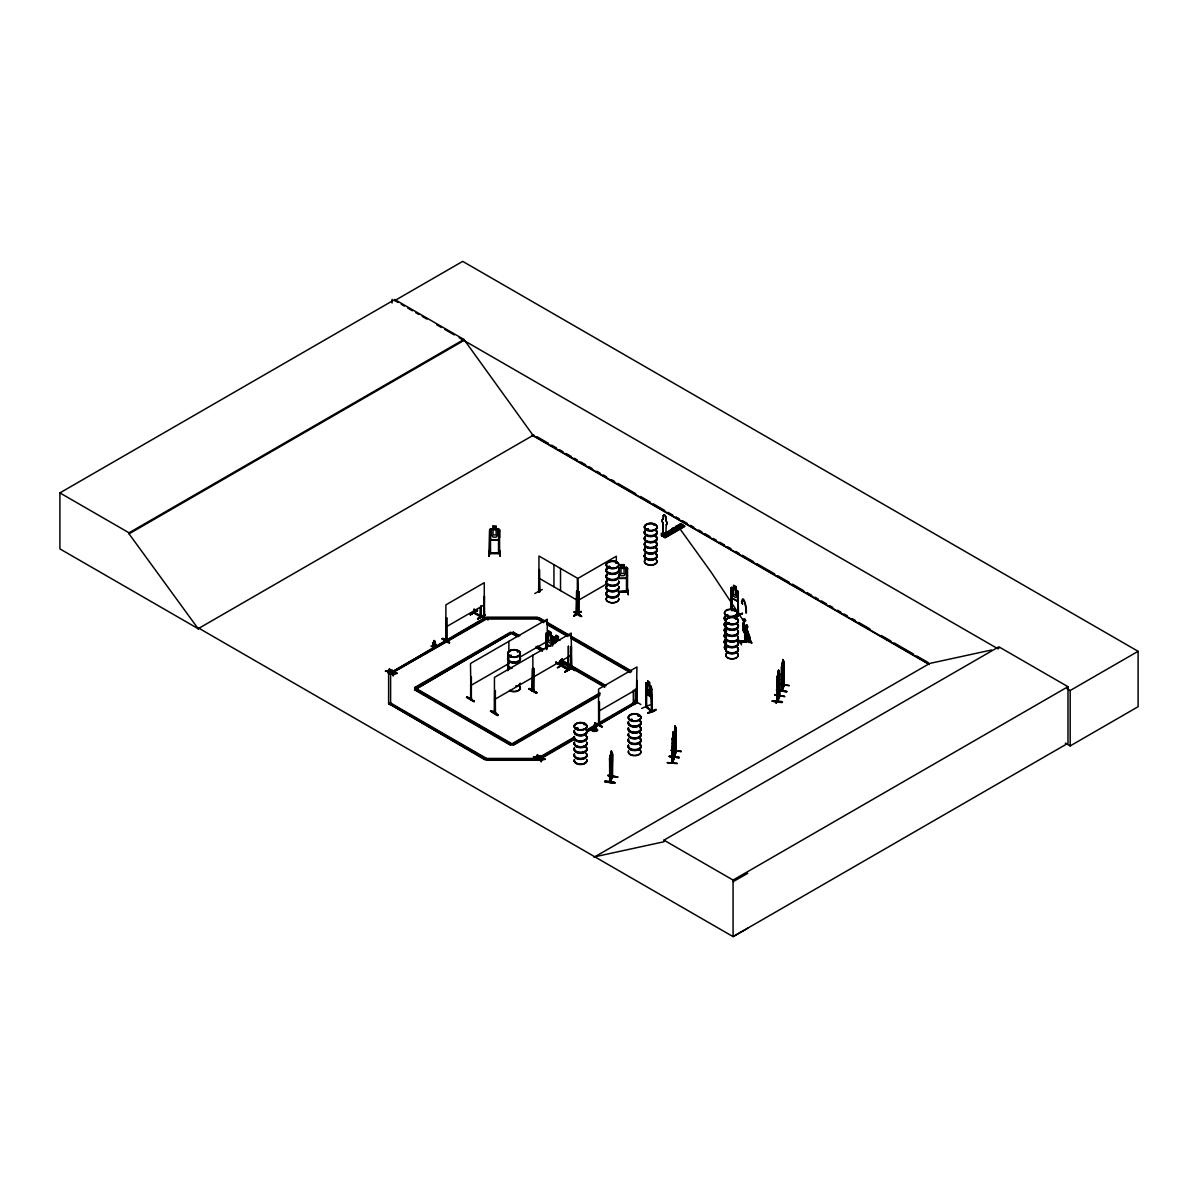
<?xml version="1.0" encoding="UTF-8"?>
<svg xmlns="http://www.w3.org/2000/svg" width="1198" height="1198" viewBox="0 0 1198 1198"><rect width="100%" height="100%" fill="white"/><g stroke="black" fill="none" stroke-linecap="round" stroke-linejoin="round"><path stroke-width="1.5" d="M434.005 643.461C433.152 634.566 439.007 650.439 432.643 646.546L434.095 640.541M594.612 729.043C592.845 716.718 600.512 734.569 593.28 730.69L594.747 724.67M672.976 734.898L673.021 733.61M665.669 535.281L666.313 524.799A3.399 1.962 60 0 0 665.818 520.157L665.818 517.162A1.692 0.973 60 0 0 664.62 515.08A1.692 0.973 60 0 0 663.422 515.784L663.273 518.854A3.399 1.962 60 0 0 662.779 522.927L663.273 533.904L665.818 535.192M745.53 627.168L744.437 627.288L744.886 626.599M745.426 627.183L745.081 626.644M747.387 626.225C748.106 629.04 746.054 622.271 747.402 627.662M779.688 695.604C772.006 711.852 778.88 698.254 779.194 695.544M777.727 701.1L779.584 695.948M779.868 695.978L777.457 701.609L777.427 676.75L778.58 670.281L778.67 673.171C780.168 668.529 775.256 682.68 777.802 674.878M782.309 670.191L783.043 663.363L781.95 690.902L781.92 666.043L783.073 659.574L781.5 667.001L781.605 690.842L784.346 684.462M781.605 690.767L783.941 685.151M782.219 690.392L784.076 685.241M783.672 685.72L784.316 663.078M672.093 746.489L672.407 748.555L673.905 740.798M674.234 742.386C678.382 722.095 674.309 747.717 674.13 740.394L674.219 742.52M674.908 727.725L675.088 726.587M667.271 762.797C678.937 762.767 682.516 764.668 667.346 762.512M669.263 756.447L679.311 757.421L669.203 756.252M779.479 679.431L777.277 687.113L779.344 679.461M783.612 672.003C786.547 657.927 778.52 689.105 783.717 672.018M672.407 761.554L672.602 763.021L674.384 757.256M674.399 757.346L674.13 733.131L675.732 727.111L675.298 728.549M612.163 763.366L609.917 767.708L612.448 760.086M772.216 701.189C781.545 699.752 789.692 704.424 772.216 701.189L782.114 702.537M772.321 700.86L782.219 702.193M776.693 690.482C807.332 694.166 755.848 686.679 786.592 691.83M776.813 690.153L786.697 691.59M433.362 646.905L433.886 640.795L432.643 646.546M593.998 731.035L594.478 724.85L592.965 730.181M604.825 781.665C614.08 780.437 622.136 785.319 604.825 781.665L614.619 783.252M604.96 781.351L614.754 782.908M604.96 780.991L614.754 782.564M662.719 533.784L663.482 534.143M663.003 533.904L664.186 532.975L664.171 533.769M664.321 533.694L663.572 534.083M610.321 759.472L610.037 782.204L610.082 757.361L611.429 750.906L609.602 758.304L609.707 782.159C616.581 769.595 608.404 781.695 610.321 781.635M609.707 781.261L612.882 775.78L612.208 776.259M612.133 777.083L612.807 754.455M612.837 776.633L610.156 782.099M674.189 757.331L672.138 762.961L672.108 739.136L674.115 733.161M743.419 620.804L744.287 621.942L745.83 620.684L744.916 619.83L743.419 620.804L711.163 572.21L677.574 525.548C670.401 527.21 686.229 531.478 675.597 526.686M743.629 630.942L743.554 623.23M743.673 623.364L743.524 623.349M672.407 743.284L672.722 744.512L673.291 731.679L672.138 762.961M433.376 643.581L433.961 640.571L432.328 646.036M594.597 724.7L593.13 729.642M593.28 730.69L594.537 724.94M744.542 627.288L744.886 641.679L744.677 627.632L745.77 627.452L745.665 641.529L745.71 627.632L744.377 627.003M509.779 655.486L511.306 655.995L509.869 655.875M511.351 656.115L511.097 655.68M518.045 651.892L517.836 651.472M610.022 567.343L609.168 566.399L608.314 567.343M608.584 566.699L608.464 567.463M609.468 567.373L609.512 566.444M616.745 563.12L615.712 562.97L616.656 563.195M583.74 724.431L584.804 724.341L583.905 724.206M584.774 724.595L584.16 724.565M647.354 528.962L648.268 529.216L646.71 528.842M654.378 525.293L654.452 524.829M673.516 529.306L675.627 528.977M632.125 719.444L631.106 719.788M630.672 719.429L631.93 719.549M631.855 719.369L631.96 720.133M638.863 715.461L637.83 715.715L638.848 715.79M638.878 715.535L638.294 715.715M727.096 614.574L726.482 615.068L727.575 614.679M727.83 615.413L726.737 614.978M727.665 622.96L728.489 623.02M729.312 622.78L727.95 622.556L729.103 623.319M728.803 623.02L729.492 623.245M734.509 610.561L734.584 610.92M734.209 610.785L734.988 611.22L734.314 610.86M735.901 618.393L735.347 619.081L736.276 618.947M743.284 630.912L743.284 622.675L743.524 631.436M743.239 630.253L748.091 640.136L743.659 630.118M664.036 533.08C662.988 540.253 665.549 529.95 661.401 533.724L661.895 535.82M441.912 638.759C457.247 649.451 445.356 636.393 441.912 638.789M442.242 638.519L449.55 642.682M466.501 697.431C467.235 694.825 483.483 708.692 466.846 696.817M466.531 697.371L473.749 701.549L474.123 700.89M490.491 711.298C493.786 708.722 505.885 722.184 490.536 711.223M490.836 711.028L498.083 715.101M536.674 692.474L529.246 688.476L536.734 692.833M573.992 612.268C587.14 617.869 580.326 618.408 574.381 611.594M574.366 611.609L581.629 616.191L574.291 612.058M594.942 722.753L602.205 726.497M601.845 727.141L594.612 722.978L602.175 726.886M596.409 730.525L595.062 724.82L596.574 730.001M650.903 697.116L651.562 694.99L650.948 697.236L646.321 693.582L645.797 683.04L646.396 707.374L646.62 692.429M674.744 730.316L675.208 725.659L675.492 728.504M672.812 733.745L673.171 732.607M674.923 728.698L675.088 727.5M673.815 733.131L673.381 734.569L673.276 731.828M674.324 731.529L675.193 729.447L674.624 736.306M675.747 751.85L675.942 729.103L676.196 751.76M676.151 751.865L676.286 729.133M672.722 742.326L673.276 735.467L672.198 739.181M669.308 756.357L679.221 757.765L669.218 756.552M671.209 750.337L681.153 751.61M672.318 748.406L673.83 744.108M674.714 730.301L673.83 757.87L674.025 756.477M676.346 751.266L672.692 762.123M675.747 751.266L674.519 757.001L674.624 731.214M674.279 756.971L676.091 751.296M737.354 601.096L738.148 591.647L731.918 587.14M731.948 597.982L731.214 594.837L731.873 598.027L737.414 601.216L738.223 598.865M662.883 533.919L663.662 533.38M641.709 708.392L649.96 704.903M388.511 673.066L387.942 672.273L388.511 673.066L389.245 670.805L392.315 670.401L389.245 670.805M393.184 675.762L393.917 673.501L396.987 673.096L393.917 673.965L393.184 675.762L393.199 673.546L392.615 675.417M536.524 758.499L537.258 756.687L540.313 756.297L537.258 757.151L536.524 758.948L535.94 758.154L536.524 758.948M541.197 761.658L541.93 759.382L544.985 758.993L541.93 759.846L541.197 761.658L541.211 759.442L540.612 761.314M388.631 670.476L385.516 671.329L388.526 671.314L389.934 669.023M387.942 672.722L389.365 668.694M393.303 673.635L394.022 671.389L394.606 672.183L394.022 671.389M536.629 756.357L533.529 757.226L536.539 757.211L537.932 754.92M537.363 754.59L536.629 756.822L533.529 757.226M541.301 759.517L538.202 759.921L541.301 759.517L542.035 757.286L542.02 759.472L542.604 757.615M618.542 578.439L626.389 578.32L627.527 575.579M777.951 672.318L778.685 670.296M777.951 673.231L778.43 672.108M782.444 662.524L782.908 661.401M783.178 659.589L783.148 662.464L783.717 661.026L781.89 665.399M779.838 673.785L779.688 696.412M777.816 680.898L778.55 674.07L777.532 701.534M774.866 694.825L784.63 696.562L774.732 694.72M779.344 684.118L789.153 685.705M789.242 685.496L779.224 684.013M394.606 671.734L394.022 673.576L396.987 673.096M499.506 537.048L498.383 539.744L490.701 539.684L489.593 529.741L490.656 528.767L498.428 528.842L499.611 529.801L499.611 537.123L498.473 539.834L490.626 539.774L489.593 537.048M535.94 758.619L536.539 756.747M663.677 533.934L662.719 533.529M470.32 614.799L477.493 610.666M557.31 667.615L564.947 663.303M734.763 609.018L731.948 610.8M738.268 639.328L741.457 644.824M542.26 589.476L534.772 593.534M610.695 753.856L611.25 751.835M609.932 756.762L612.163 752.389L612.627 777.083M612.148 752.509L611.504 753.812L611.429 750.906M538.621 591.782L538.95 569.484L539.684 592.052L539.609 569.844M539.684 591.243L538.636 590.943L539.429 591.393M576.687 591.273L576.343 613.571L576.687 591.273L577.166 613.99L576.612 612.582M489.353 550.406L489.353 556.291M473.824 612.163C476.774 613.106 472.042 612.897 474.633 612.582M480.353 615.922C486.253 617.973 464.24 607.671 480.488 615.907M474.168 609.138L474.094 612.792L481.296 616.91L481.207 605.814M560.949 659.888L560.784 665.609L560.23 664.426M561.023 664.665L556.037 662M561.278 665.908L568.406 670.011M562.326 665.414L561.278 665.1L562.072 665.549M561.607 660.263L561.533 665.759L568.646 669.877C567.912 665.549 552.982 662.195 568.661 669.038M738.208 614.634L737.504 614.17L738.297 615.443L738.223 591.602M737.609 615.083L738.567 615.263L737.818 592.711L738.223 615.398M743.239 630.103L747.747 640.196L748.091 639.388M446.12 639.882L446.599 639.268M446.854 640.226L445.791 640.481L446.854 640.226L446.779 618.108L445.881 618.333L446.779 618.108M484.591 618.512L484.262 596.17L483.797 618.902L484.531 618.512M470.724 677.14L470.649 699.347L471.428 698.958L471.443 698.075L470.649 698.539M533.17 691.036L533.499 668.304L532.212 669.068L532.137 691.276L532.855 668.679M532.436 690.617L533.829 689.988M533.844 689.793L533.754 690.707L533.754 668.454M571.551 668.065L570.772 668.439M571.491 668.858L570.518 669.113L571.236 646.516L571.581 668.813L571.236 633.053L494.46 677.379L494.385 713.05L495.448 712.765L494.639 713.199L494.714 690.991M599.434 723.772L598.97 724.071M599.285 723.517L598.745 724.925L599.554 724.49M637.216 702.747L636.243 703.001L636.962 680.419L637.306 702.717M675.807 751.311L675.927 727.471M784.226 685.72L783.956 661.416M664.171 533.095L663.707 533.964M517.611 651.922L517.281 651.442M608.374 566.714L609.003 566.744M608.314 566.774L608.988 566.414L608.584 567.163M609.692 567.253L609.827 566.894M654.018 525.263L654.273 525.009M576.253 728.384L578.155 728.384M637.83 715.55L637.89 715.61M726.602 614.799L728.055 615.443M729.537 623.005L728.114 623.14M782.054 690.782L784.346 685.181M646.71 706.416L646.021 705.922L652.026 711.447L651.398 688.835L651.652 711.552L645.812 706.955M528.917 689.06L536.135 693.268L537.078 692.714L529.276 688.895M529.187 688.895L536.674 692.938M489.428 553.356L499.611 553.356M489.593 529.816L490.656 528.842M446.734 639.522L446.12 640.69L446.135 618.482M445.911 640.436L445.881 604.87L484.262 582.707L484.336 618.288L483.543 618.752L484.022 618.048M470.514 699.093L471.443 698.883M471.338 698.988L471.368 676.765M577.87 613.196L577.99 613.945M578.364 614.155L578.859 591.617L577.96 591.842L578.859 591.617M495.328 712.031L494.639 712.391M533.754 690.617L532.466 691.366L533.11 690.273M532.241 691.156L533.499 690.467L533.499 668.304M532.855 690.767L532.855 655.216M533.709 689.868L532.571 690.542M598.611 724.67L598.566 689.105L636.962 666.942L636.243 703.001M599.464 724.535L599.464 702.342L598.566 702.582L599.464 702.342M636.348 702.088L637.291 701.863L636.482 702.327M743.254 622.795L748.091 632.754L743.659 623.439M744.602 620.429C747.133 617.839 740.873 618.557 743.389 620.624M578.859 613.87L577.96 578.379L616.341 556.216L616.341 561.757M645.782 683.174L647.684 683.669M626.479 591.842L626.479 569.679L627.423 569.859L626.479 569.679M627.527 591.213L618.467 591.468M608.734 566.549L609.348 567.178M576.403 728.713L577.99 728.713M546.887 632.888L546.108 633.442L546.857 632.784L552.323 636.033M559.915 640.421L554.375 637.216L553.701 643.281M554.449 637.171L553.776 643.236M731.169 609.483L731.139 587.574L733.655 588.053L733.58 585.193L735.946 586.556L735.857 589.326L738.297 591.602M490.551 553.566L490.446 531.193L489.533 531.193L488.859 556.396L489.428 550.526M499.476 552.772L489.638 552.787M434.29 646.995L434.41 640.69L435.773 646.396M746.758 637.441L749.184 642.502L748.226 636.842C746.953 637.351 746.698 634.581 748.046 635.853L747.193 631.69L749.214 636.108L748.421 636.722L749.064 641.05L746.758 634.715L747.462 632.304C748.705 633.353 752.059 645.467 749.364 640.301L750.248 642.323M749.184 642.502L749.364 635.943L746.863 629.324M661.401 535.177L665.279 537.737L684.777 526.476L680.883 523.93L661.416 535.371M678.907 524.784C689.254 530.534 673.905 523.99 680.913 524.11M661.581 535.641L681.572 524.335L665.354 534.353M680.883 523.646L684.477 526.012L664.021 537.018L665.04 537.438M664.261 536.989L682.321 526.641M684.492 525.997L683.504 525.757L684.298 526.236M664.71 537.423L664.995 535.806L666.972 534.667L666.972 536.105M483.872 618.857L484.516 596.319M488.14 619.98L480.847 615.832M576.358 612.957L576.942 613.136M573.722 615.547C596.619 603.148 558.612 624.622 580.925 611.429M574.127 616.221L580.97 611.834M508.222 669.442L508.865 654.827M546.602 649.061L547.246 632.664L546.857 649.211M470.47 698.269L471.443 698.075M471.054 698.748L470.47 663.527L547.246 619.201L547.276 639.208L548.459 642.068L550.661 643.341L551.844 641.843L550.661 632.439M570.772 669.248L571.491 646.665M528.887 689.135L529.83 688.58M575.07 670.311L567.822 666.193M636.962 701.773L636.482 703.136L637.216 680.554M633.937 700.306L640.825 704.529M199.048 628.306L198.269 628.77L59.9 548.879L59.9 492.902L394.801 299.545L463.94 339.453L533.08 435.353L928.929 663.902M394.801 299.545L394.801 300.578L462.713 261.374L1138.1 651.308L1138.1 706.715L1070.188 745.92L1065.336 743.104M59.9 492.902L129.04 532.811L463.94 339.453M747.732 928.27L733.071 936.626L198.958 628.261L198.164 628.71L129.04 533.844L463.94 340.487M198.164 628.71L533.859 434.904M445.881 627.033L484.262 604.87M470.365 614.933L477.568 610.321L470.365 614.484M477.568 618.632L484.801 614.514L477.613 618.707M477.658 619.096L485.16 615.158L477.568 619.096M389.2 673.59L485.175 617.494L486.568 618.303L537.363 618.303L543.757 622.002M390.803 672.677L435.593 646.815M438.782 644.958L449.984 638.504M453.188 636.647L485.175 618.183L486.568 618.992L537.363 618.992L543.757 622.69M432.193 727.725L390.608 703.72L388.616 703.72L388.616 673.71L390.608 673.71L486.568 618.303M393.303 673.171L390.189 674.025L486.568 618.992L486.568 617.165L537.363 617.165L537.363 618.992L538.756 618.183L543.563 620.953M666.313 524.799L666.163 524.889A3.399 1.962 60 0 0 665.669 520.246L665.818 517.162M663.273 518.854L663.422 515.784M662.779 522.927L662.928 522.837A3.399 1.962 60 0 1 663.422 518.764M661.401 533.724L663.662 532.751M662.943 534.113L662.928 522.837M671.868 528.842C682.486 533.634 666.657 529.366 673.845 527.704L677.439 530.07L673.845 527.704M661.805 535.761L681.842 524.829M662.359 536.09L681.782 524.784M661.685 533.889L661.685 535.042L664.725 536.794L664.725 535.641L666.972 534.667M664.021 537.018L683.788 525.593M664.501 537.303L684.477 525.712M664.8 537.483L684.492 526.147M415.991 688.371L414.598 687.562L510.573 632.155L518.36 636.647M414.598 688.251L510.573 632.844L516.757 636.423M449.789 737.893L486.568 759.128L485.175 759.936L389.2 703.84L390.608 703.031L486.568 758.439L537.363 758.439L574.141 737.204M571.146 710.294L510.573 745.276L414.598 689.868L513.358 632.155L519.767 635.853M537.363 618.303L538.756 617.494L631.526 671.06M389.2 704.529L390.608 703.72L390.608 673.71M414.598 689.868L513.358 632.155M577.96 600.542L606.742 583.92M547.276 634.116L548.459 633.892L548.459 630.987L550.825 632.349L550.825 635.075M546.018 633.368L546.063 647.878M546.303 634.805L546.303 649.586M548.459 633.712L548.534 631.121M550.825 632.349L548.385 631.032M553.027 637.441L552.353 635.958M556.067 635.374L558.418 636.737L556.067 635.374L554.884 643.596M470.47 685.69L508.865 663.527M520.052 657.058L547.246 641.364M552.458 646.036L552.712 638.504M553.356 638.878L552.458 638.639M553.91 639.193L554.554 639.567M546.827 643.76C545 635.839 546.528 647.848 550.99 646.171M568.406 646.276L568.481 670.056L568.406 646.216M494.46 699.542L571.236 655.216M560.305 661.356L560.05 665.279L560.05 661.506M557.699 667.825L564.887 663.647M561.997 658.93L562.072 666.358L562.251 658.795M565.007 671.599L572.599 668.125L565.052 671.674M565.097 672.063L572.195 667.451M565.007 672.063L572.3 667.915M731.139 587.574L731.424 609.333M731.424 589.012L732.068 589.386M735.946 586.556L736.965 596.05L735.782 597.547L733.58 596.275L732.397 593.414L732.397 588.323L733.58 588.098M738.477 593.085L737.579 592.86M737.414 601.216L731.918 597.967M731.888 610.336L734.419 608.898M389.2 703.84L485.175 759.247L486.568 758.439L486.568 760.266L537.363 760.266L537.363 758.439L538.756 759.247L573.947 738.926M414.598 689.179L510.573 744.587L599.943 692.983M574.351 708.452L599.943 693.672M737.504 614.394L738.567 614.454L737.564 614.245M414.598 687.562L513.358 744.587L599.734 694.72M736.261 616.146L742.416 613.511M473.584 722.304L513.358 745.276L599.734 695.409M736.261 616.611L742.086 613.256M598.566 711.268L636.962 689.105M586.945 729.807L633.323 703.031L635.314 703.031M546.962 753.587L537.363 759.128L538.756 759.936L573.947 739.615M550.152 751.745L574.141 737.893M586.945 730.495L594.942 725.883M598.146 724.041L609.333 717.572M612.537 715.73L633.323 703.72L635.314 703.72L635.314 689.06M586.735 731.544L634.73 703.84L586.735 732.233M594.642 728.249C584.909 733.056 605.08 731.768 594.642 728.309M594.028 857.259L929.723 663.437L991.57 649.99M594.807 856.795L663.947 841.76L663.947 840.157L998.847 646.8L1067.987 686.709L1067.987 743.269L733.071 936.626L733.071 880.066L1067.987 686.709M998.847 648.403L998.069 648.867L459.119 337.701M1066.984 688.655L1070.188 690.512L1138.1 651.308M733.071 881.683L747.732 873.327M578.454 613.631L578.604 591.468M470.784 699.347L471.114 676.615M647.01 528.692L647.055 529.007M646.471 529.351L647.848 529.801L648.013 528.842M609.812 567.343L608.524 567.343M510.228 655.471L511.157 655.216M631.765 719.728L630.627 720.013M631.915 720.013L630.388 719.773M647.848 683.773L647.684 680.928L649.75 682.456L649.586 696.158M646.426 682.561L651.562 687.727L651.712 711.597L650.933 686.229M649.66 685.211L651.023 686.184M646.321 693.582L645.797 690.347M646.336 685.151L646.396 707.374L645.797 684.732L646.62 685.031M651.937 689.269L651.113 688.955M646.396 706.79L651.712 710.788M651.547 711.013L651.053 710.264M647.729 712.81C662.868 705.203 654.258 712.915 647.774 712.87M647.729 713.259L656.025 709.785M533.499 689.659L532.137 690.467M495.103 711.822L494.46 713.02M672.572 762.976L672.722 737.234M779.613 696.472L779.119 671.734M577.661 728.908L576.552 728.818M446.599 640.076L446.525 617.958M480.488 615.682L481.042 617.09L480.967 605.963M737.743 614.829L737.818 592.711M561.533 664.95L561.847 666.328M746.728 626.255L747.672 627.617M747.672 626.344L746.728 624.982M748.091 632.754L748.091 631.99L747.747 632.799M739.87 641.469L748.196 640.002M739.975 641.649L748.166 640.316M749.828 640.211L740.005 641.319M750.143 640.451L740.319 642.413L750.158 640.81M740.469 642.667L750.277 641.095L740.469 642.727M749.304 639.103L751.88 643.266L749.124 637.561M749.079 634.341L750.352 639.582M746.758 637.531L746.01 628.411L746.878 629.429M389.35 670.416L392.315 670.401M385.516 670.865L392.315 670.865M396.987 673.561L390.743 673.89L389.2 672.902M390.743 674.339L393.199 674.01M537.348 756.312L540.313 756.297M533.529 756.762L540.313 756.762M542.02 759.008L544.985 758.993M538.741 759.772L544.985 759.457M538.202 759.921L541.211 759.906M647.759 683.803L646.77 683.938L646.77 689.03L647.759 691.98L649.586 693.432L650.574 692.04L649.586 685.256M385.516 671.329L388.631 670.925M567.882 666.537L575.13 670.67M577.017 727.875L577.9 728.129L577.047 728.204M568.002 656.564L567.747 669.727L567.747 656.714M611.399 753.797L611.849 758.858L610.546 763.695L610.082 762.452M620.864 567.448L620.849 564.662L624.203 564.647L624.203 567.373M618.587 567.448L626.359 567.313L627.527 568.256L626.359 567.313M618.632 578.349L626.389 578.32M618.482 591.662L627.288 590.943L627.527 592.022L627.527 568.181M618.467 592.037L627.482 591.782L618.482 592.246M627.303 588.518L628.306 594.837L627.363 588.547M492.932 526.102L496.272 526.042L496.167 528.932L497.829 529.83L497.829 534.922L496.167 537.108L493.037 537.108L491.375 534.922L491.375 529.83L493.037 528.932L492.932 526.042M499.506 531.193L498.578 531.193L498.503 553.596L498.503 552.518L499.611 552.548M489.533 531.403L490.446 531.403M498.578 531.403L499.506 531.403M499.611 550.526L500.165 556.396L499.671 550.107M490.551 552.982L498.473 552.982M490.551 552.548L489.428 553.566L499.611 553.566L499.506 529.771M434.245 647.863L430.936 646.021M388.616 703.031L390.608 703.031M486.568 759.577L537.363 759.577M578.215 614.155L578.215 591.992M571.311 667.84L570.592 669.068M598.82 724.071L599.539 723.652M598.82 724.88L598.82 702.717M433.976 644.913L434.889 645.003L434.245 640.556L435.922 645.857M672.692 733.58L672.812 736.321M777.802 672.153L777.936 674.923M781.53 666.986L781.605 674.339M777.113 685.061L777.038 677.694M774.762 695.02L784.66 696.427M612.448 752.778L612.178 777.128M609.602 758.304L610.022 767.723L609.707 765.657M607.79 775.57L617.599 777.202M743.629 622.631L748.091 631.99M568.151 669.502L567.747 668.918M675.447 528.842C671.958 527.884 675.283 531.328 675.627 528.752M538.711 591.782L539.355 592.156L539.1 590.839M508.222 655.216L508.461 669.592M466.801 697.206L474.138 701.339M394.801 300.578L398.021 302.435M401.24 304.292L404.46 306.149M407.664 308.006L412.486 310.791M415.706 312.648L418.926 314.505M422.145 316.362L426.967 319.147M436.611 324.718L441.433 327.503M444.653 329.36L454.297 334.916M537.093 436.761L548.399 443.29M551.634 445.162L556.486 447.962M559.706 449.819L562.94 451.691M566.175 453.548L571.027 456.348M574.261 458.22L577.481 460.092M580.716 461.949L585.567 464.749M588.802 466.621L592.022 468.478M596.874 471.278L600.108 473.15M603.343 475.007L606.562 476.879M611.414 479.679L614.649 481.536M617.883 483.408L635.659 493.666M640.496 496.466L650.2 502.067M653.419 503.924L664.74 510.453M667.96 512.325L672.812 515.125M676.046 516.982L679.281 518.854M682.516 520.726L687.353 523.511M690.587 525.383L693.822 527.255M698.659 530.04L701.893 531.912M705.128 533.784L709.98 536.584M713.214 538.441L716.434 540.313M719.669 542.17L724.52 544.97M727.755 546.842L730.975 548.699M735.827 551.499L739.061 553.371M742.296 555.228L753.602 561.757M756.837 563.629L774.612 573.887M777.831 575.759L789.153 582.288M792.372 584.145L803.693 590.689M806.913 592.546L811.765 595.346M814.999 597.218L818.234 599.075M821.469 600.947L826.306 603.747M829.54 605.604L832.775 607.476M837.612 610.276L840.846 612.133M844.081 614.005L847.315 615.862M852.167 618.662L855.387 620.534M858.622 622.391L869.928 628.935M881.249 635.464L890.938 641.05M894.172 642.922L913.565 654.108M916.784 655.98L928.106 662.509M532.017 435.203L929.169 664.501M663.273 534.053L665.774 535.416M663.917 536.135L662.823 535.506L662.823 533.08M538.95 578.17L577.346 600.333M546.752 622.795L569.155 635.734M572.345 637.576L591.542 648.657M594.747 650.514L605.933 656.968M609.138 658.825L631.526 671.749M546.962 623.844L567.747 635.853M570.952 637.695L630.133 671.868M546.962 624.532L567.747 636.542M570.952 638.384L630.133 672.557M558.268 640.466L556.067 639.193L556.067 642.577M537.363 646.007L543.757 649.705M561.353 659.858L606.143 685.72M514.96 633.772L518.165 635.614M538.95 647.624L542.155 649.466M564.543 662.389L604.541 685.481M535.955 646.815L542.35 650.514M559.945 660.667L604.735 686.529M633.323 703.031L634.73 703.84M535.955 647.504L542.35 651.203M559.945 661.356L604.735 687.218M634.73 704.529L633.323 703.72L633.323 690.198M480.967 617.045L473.914 612.972L473.914 609.288M555.782 662.15L560.05 664.411M557.429 663.393L560.949 665.339M555.782 662.734L560.709 665.564L560.709 660.023M434.245 644.105L437.315 645.962M542.604 758.079L542.035 757.286M417.593 689.988L470.38 720.462M663.947 840.157L733.071 880.066M435.383 729.582L446.584 736.036M577.346 613.78L577.346 578.17L538.95 556.007L538.95 591.647M647.759 684.717L649.586 686.169M647.759 689.808L649.586 691.261M498.383 528.932L499.506 529.83M561.353 665.968L561.353 660.398M480.308 616.7L480.308 607.431M745.935 628.561L746.758 629.444M783.597 661.131L783.732 685.765M552.278 636.003L553.191 637.396L553.102 644.764M749.304 638.639L751.341 643.356M745.71 641.424L745.261 628.815M781.92 671.135L782.309 672.378L783.432 667.511L783.073 659.574M777.427 681.842L777.816 683.085L778.955 678.218L778.58 670.281M663.857 533.335L662.644 533.185L662.644 535.611M674.324 737.264L674.624 738.492L675.328 725.674M675.777 529.306L674.354 529.935L673.516 529.082M595.81 730.945L594.927 724.97L594.927 731.124M434.29 640.84L435.159 646.8M594.897 724.685L595.526 729.133M781.635 674.264L781.89 676.271M781.53 674.249L781.875 676.406M777.038 684.957L777.382 687.128M672.108 746.414L672.303 748.555M620.849 564.662L620.968 567.538L619.306 568.496L619.306 573.587L620.968 575.729L624.083 575.639L625.76 573.423L625.76 568.331L624.083 567.463L624.083 564.677M1070.188 690.512L1070.188 745.92M779.344 672.198L779.254 696.487M777.143 677.709L777.113 701.564M750.083 641.409L749.783 639.148L749.783 640.78M746.998 624.952L746.998 626.21M745.081 627.557L745.051 625.97L744.782 626.928M732.068 594.927L732.068 609.707M731.828 589.536L731.828 609.857M674.025 733.116L673.83 757.87M666.702 534.503L666.702 535.656M663.378 532.586L663.378 534.038M647.774 680.898L647.759 694.705M599.21 702.193L599.21 724.371M560.529 568.466L560.529 590.629M558.418 636.737L558.268 639.552M554.3 639.717L554.3 643.401M553.94 564.662L553.94 586.825M547.501 643.491L547.501 647.055M547.246 643.341L547.246 646.905M538.756 759.247L538.741 760.236M508.865 641.364L508.865 652.446M495.358 690.617L495.358 712.87L495.103 690.467M480.563 607.296L480.563 616.521M474.812 609.512L474.633 613.391L474.558 609.662M392.09 299.335L392.09 303.004M129.04 532.811L129.04 533.844M618.752 575.549A6.439 3.714 0 0 1 611.699 580.206A6.439 3.714 0 0 1 606.952 574.651M618.662 575.924A6.349 3.669 0 0 1 611.699 580.506A6.349 3.669 0 0 1 607.027 575.04M618.857 581.659A6.319 3.654 0 0 1 610.89 585.178A6.319 3.654 0 0 1 607.057 579.832M618.662 581.075A6.349 3.669 0 0 1 611.699 585.657A6.349 3.669 0 0 1 607.027 580.191M618.752 569.439A6.439 3.714 0 0 1 611.699 574.082A6.439 3.714 0 0 1 606.952 568.541M618.662 574.89A6.349 3.669 0 0 1 611.699 579.473A6.349 3.669 0 0 1 607.027 574.007M618.662 569.799A6.349 3.669 0 0 1 611.699 574.396A6.349 3.669 0 0 1 607.027 568.915M618.752 575.235A6.439 3.714 0 0 1 611.699 579.892A6.439 3.714 0 0 1 606.952 574.336M618.752 569.125A6.439 3.714 0 0 1 611.699 573.767A6.439 3.714 0 0 1 606.952 568.226M618.662 568.78A6.349 3.669 0 0 1 611.699 573.363A6.349 3.669 0 0 1 607.027 567.897M618.752 592.98A6.439 3.714 0 0 1 611.699 597.637A6.439 3.714 0 0 1 606.952 592.082M618.662 593.354A6.349 3.669 0 0 1 611.699 597.937A6.349 3.669 0 0 1 607.027 592.471M618.842 599.075A6.304 3.639 0 0 1 610.905 602.594A6.304 3.639 0 0 1 607.072 597.248A6.364 3.669 0 0 0 611.699 602.864A6.364 3.669 0 0 0 618.677 598.266M618.857 582.542A6.319 3.654 0 0 1 610.89 586.077A6.319 3.654 0 0 1 607.057 580.716M618.677 581.285A6.364 3.669 0 0 1 611.699 585.882A6.364 3.669 0 0 1 607.027 580.401M618.752 586.87A6.439 3.714 0 0 1 611.699 591.513A6.439 3.714 0 0 1 606.952 585.972M618.662 592.321A6.349 3.669 0 0 1 611.699 596.904A6.349 3.669 0 0 1 607.027 591.438M618.662 587.23A6.349 3.669 0 0 1 611.699 591.827A6.349 3.669 0 0 1 607.027 586.346M618.752 592.666A6.439 3.714 0 0 1 611.699 597.323A6.439 3.714 0 0 1 606.952 591.767M618.752 586.556A6.439 3.714 0 0 1 611.699 591.198A6.439 3.714 0 0 1 606.952 585.657M618.662 586.211A6.349 3.669 0 0 1 611.699 590.794A6.349 3.669 0 0 1 607.027 585.328M737.579 630.552A6.439 3.714 0 0 1 732.008 636.123A6.439 3.714 0 0 1 726.437 630.552M737.504 630.927A6.334 3.654 0 0 1 732.008 636.423A6.334 3.654 0 0 1 726.527 630.927M737.474 635.719A6.304 3.639 0 0 1 732.008 641.185A6.304 3.639 0 0 1 726.542 635.719M737.489 636.063A6.319 3.654 0 0 1 732.008 641.529A6.319 3.654 0 0 1 726.527 636.063M737.579 624.428A6.439 3.714 0 0 1 732.008 630.013A6.439 3.714 0 0 1 726.437 624.428M737.504 629.908A6.334 3.654 0 0 1 732.008 635.389A6.334 3.654 0 0 1 726.527 629.908M737.504 624.817A6.334 3.654 0 0 1 732.008 630.298A6.334 3.654 0 0 1 726.527 624.817M737.579 630.238A6.439 3.714 0 0 1 732.008 635.809A6.439 3.714 0 0 1 726.437 630.238M737.579 624.113A6.439 3.714 0 0 1 732.008 629.699A6.439 3.714 0 0 1 726.437 624.113M737.504 623.784A6.349 3.669 0 0 1 732.008 629.279A6.349 3.669 0 0 1 726.512 623.784M737.579 647.983A6.439 3.714 0 0 1 732.008 653.554A6.439 3.714 0 0 1 726.437 647.983M737.504 648.358A6.334 3.654 0 0 1 732.008 653.853A6.334 3.654 0 0 1 726.527 648.358M737.519 653.269A6.364 3.669 0 0 1 732.008 658.78A6.364 3.669 0 0 1 726.497 653.269M737.504 636.617A6.334 3.654 0 0 1 732.008 642.098A6.334 3.654 0 0 1 726.527 636.617M737.489 653.494A6.319 3.654 0 0 1 732.008 658.96A6.319 3.654 0 0 1 726.527 653.494M737.519 636.288A6.364 3.669 0 0 1 732.008 641.799A6.364 3.669 0 0 1 726.497 636.288M737.579 641.858A6.439 3.714 0 0 1 732.008 647.444A6.439 3.714 0 0 1 726.437 641.858M737.504 647.339A6.334 3.654 0 0 1 732.008 652.82A6.334 3.654 0 0 1 726.527 647.339M737.504 642.248A6.349 3.669 0 0 1 732.008 647.744A6.349 3.669 0 0 1 726.512 642.248M737.579 647.669A6.439 3.714 0 0 1 732.008 653.239A6.439 3.714 0 0 1 726.437 647.669M737.579 641.544A6.439 3.714 0 0 1 732.008 647.13A6.439 3.714 0 0 1 726.437 641.544M737.504 641.215A6.349 3.669 0 0 1 732.008 646.71A6.349 3.669 0 0 1 726.512 641.215M726.213 627.228A6.439 3.714 0 0 1 725.194 622.75M726.273 627.557A6.349 3.669 0 0 1 725.269 623.125M726.288 632.319A6.334 3.654 0 0 1 725.284 627.902M726.273 632.679A6.349 3.669 0 0 1 725.269 628.246M726.213 621.118A6.439 3.714 0 0 1 725.194 616.626M736.336 616.626A6.439 3.714 0 0 1 737.204 618.482M726.273 626.524A6.349 3.669 0 0 1 725.269 622.106M726.273 621.433A6.349 3.669 0 0 1 725.269 617.015M736.261 617.015A6.349 3.669 0 0 1 737.114 618.842M726.213 626.913A6.439 3.714 0 0 1 725.194 622.436M736.336 616.311A6.439 3.714 0 0 1 736.98 619.141M726.213 620.804A6.439 3.714 0 0 1 725.194 616.311M736.261 615.982A6.349 3.669 0 0 1 736.905 618.767M726.273 620.414A6.349 3.669 0 0 1 725.269 615.982M726.213 644.659A6.439 3.714 0 0 1 725.194 640.181M726.273 644.988A6.349 3.669 0 0 1 725.269 640.556M726.288 649.75A6.334 3.654 0 0 1 725.284 645.333M726.288 633.233A6.334 3.654 0 0 1 725.284 628.815M726.273 650.08A6.349 3.669 0 0 1 725.269 645.662M726.273 632.933A6.364 3.669 0 0 1 725.254 628.501M726.213 638.549A6.439 3.714 0 0 1 725.194 634.056M726.273 643.955A6.349 3.669 0 0 1 725.269 639.537M726.273 638.863A6.349 3.669 0 0 1 725.269 634.446M726.213 644.344A6.439 3.714 0 0 1 725.194 639.867M726.213 638.235A6.439 3.714 0 0 1 725.194 633.742M726.273 637.845A6.349 3.669 0 0 1 725.269 633.413M656.294 536.899A6.439 3.714 0 0 1 650.724 542.469A6.439 3.714 0 0 1 645.153 536.899M656.205 537.288A6.334 3.654 0 0 1 650.724 542.769A6.334 3.654 0 0 1 645.243 537.288M656.19 542.065A6.304 3.639 0 0 1 650.724 547.531A6.304 3.639 0 0 1 645.258 542.065M656.219 542.38A6.349 3.669 0 0 1 650.724 547.875A6.349 3.669 0 0 1 645.228 542.38M656.294 530.789A6.439 3.714 0 0 1 650.724 536.36A6.439 3.714 0 0 1 645.153 530.789M656.219 536.255A6.349 3.669 0 0 1 650.724 541.751A6.349 3.669 0 0 1 645.228 536.255M656.205 531.163A6.334 3.654 0 0 1 650.724 536.659A6.334 3.654 0 0 1 645.243 531.163M656.294 536.584A6.439 3.714 0 0 1 650.724 542.155A6.439 3.714 0 0 1 645.153 536.584M656.294 530.474A6.439 3.714 0 0 1 650.724 536.045A6.439 3.714 0 0 1 645.153 530.474M656.205 530.145A6.334 3.654 0 0 1 650.724 535.626A6.334 3.654 0 0 1 645.243 530.145M656.294 554.33A6.439 3.714 0 0 1 650.724 559.9A6.439 3.714 0 0 1 645.153 554.33M656.205 554.719A6.334 3.654 0 0 1 650.724 560.2A6.334 3.654 0 0 1 645.243 554.719M656.19 559.496A6.304 3.639 0 0 1 650.724 564.962A6.304 3.639 0 0 1 645.258 559.496M656.205 542.964A6.319 3.654 0 0 1 650.724 548.429A6.319 3.654 0 0 1 645.243 542.964M656.219 559.81A6.349 3.669 0 0 1 650.724 565.306A6.349 3.669 0 0 1 645.228 559.81M656.234 542.649A6.364 3.669 0 0 1 650.724 548.16A6.364 3.669 0 0 1 645.213 542.649M656.294 548.22A6.439 3.714 0 0 1 650.724 553.79A6.439 3.714 0 0 1 645.153 548.22M656.205 553.686A6.334 3.654 0 0 1 650.724 559.181A6.334 3.654 0 0 1 645.243 553.686M656.219 548.594A6.349 3.669 0 0 1 650.724 554.09A6.349 3.669 0 0 1 645.228 548.594M656.294 554.015A6.439 3.714 0 0 1 650.724 559.586A6.439 3.714 0 0 1 645.153 554.015M656.294 547.905A6.439 3.714 0 0 1 650.724 553.476A6.439 3.714 0 0 1 645.153 547.905M656.205 547.576A6.334 3.654 0 0 1 650.724 553.057A6.334 3.654 0 0 1 645.243 547.576M663.273 515.859A1.692 0.973 60 0 1 664.471 515.17A1.692 0.973 60 0 1 665.669 517.251M640.106 732.472A6.319 3.654 0 0 1 635.464 737.908A6.319 3.654 0 0 1 628.531 733.356M640.121 720.567A6.334 3.654 0 0 1 635.464 726.018A6.334 3.654 0 0 1 628.516 721.436M640.121 727.695A6.334 3.654 0 0 1 635.464 733.161A6.334 3.654 0 0 1 628.516 728.579M640.211 727.321A6.439 3.714 0 0 1 635.479 732.862A6.439 3.714 0 0 1 628.411 728.219M640.211 727.006A6.439 3.714 0 0 1 635.479 732.547A6.439 3.714 0 0 1 628.411 727.905M640.121 726.677A6.334 3.654 0 0 1 635.464 732.128A6.334 3.654 0 0 1 628.516 727.56M640.211 721.196A6.439 3.714 0 0 1 635.479 726.752A6.439 3.714 0 0 1 628.411 722.095M640.211 720.882A6.439 3.714 0 0 1 635.479 726.437A6.439 3.714 0 0 1 628.411 721.78M640.121 721.585A6.334 3.654 0 0 1 635.464 727.036A6.334 3.654 0 0 1 628.516 722.469M640.136 732.817A6.349 3.669 0 0 1 635.464 738.282A6.349 3.669 0 0 1 628.501 733.7M640.136 733.056A6.364 3.669 0 0 1 635.464 738.537A6.364 3.669 0 0 1 628.486 733.94M640.121 737.998A6.334 3.654 0 0 1 635.464 743.449A6.334 3.654 0 0 1 628.516 738.866M640.121 745.126A6.334 3.654 0 0 1 635.464 750.592A6.334 3.654 0 0 1 628.516 746.01M640.211 744.752A6.439 3.714 0 0 1 635.479 750.292A6.439 3.714 0 0 1 628.411 745.65M640.211 744.437A6.439 3.714 0 0 1 635.479 749.978A6.439 3.714 0 0 1 628.411 745.336M640.211 738.627A6.439 3.714 0 0 1 635.479 744.183A6.439 3.714 0 0 1 628.411 739.525M640.211 738.312A6.439 3.714 0 0 1 635.479 743.868A6.439 3.714 0 0 1 628.411 739.211M640.121 739.016A6.334 3.654 0 0 1 635.464 744.467A6.334 3.654 0 0 1 628.516 739.9M640.121 744.108A6.334 3.654 0 0 1 635.464 749.559A6.334 3.654 0 0 1 628.516 744.991M640.121 750.262A6.334 3.654 0 0 1 635.464 755.728A6.334 3.654 0 0 1 628.516 751.146M640.106 749.903A6.319 3.654 0 0 1 635.464 755.339A6.319 3.654 0 0 1 628.531 750.787M640.106 733.401A6.319 3.654 0 0 1 636.273 738.747A6.319 3.654 0 0 1 628.306 735.228M586.676 742.176A6.319 3.654 0 0 1 580.566 746.773A6.319 3.654 0 0 1 574.456 742.176M586.691 731.274A6.334 3.654 0 0 1 580.566 735.886A6.334 3.654 0 0 1 574.441 731.274M586.691 730.256A6.334 3.654 0 0 1 580.566 734.853A6.334 3.654 0 0 1 574.441 730.256M586.691 737.399A6.334 3.654 0 0 1 580.566 741.996A6.334 3.654 0 0 1 574.441 737.399M586.136 736.126A6.439 3.714 0 0 1 581.404 741.667A6.439 3.714 0 0 1 574.351 737.025M586.136 735.812A6.439 3.714 0 0 1 581.404 741.352A6.439 3.714 0 0 1 574.351 736.71M586.691 736.366A6.334 3.654 0 0 1 580.566 740.978A6.334 3.654 0 0 1 574.441 736.366M586.136 730.016A6.439 3.714 0 0 1 581.404 735.557A6.439 3.714 0 0 1 574.351 730.9M586.136 729.702A6.439 3.714 0 0 1 581.404 735.243A6.439 3.714 0 0 1 574.351 730.585M586.706 742.296A6.364 3.669 0 0 1 580.566 746.923A6.364 3.669 0 0 1 574.426 742.296M586.676 743.074A6.319 3.654 0 0 1 580.566 747.672A6.319 3.654 0 0 1 574.456 743.074M586.676 759.607A6.319 3.654 0 0 1 580.566 764.204A6.364 3.669 0 0 1 574.426 759.727M574.456 759.607A6.319 3.654 0 0 0 580.566 764.204A6.364 3.669 0 0 0 586.706 759.727M586.706 742.775A6.364 3.669 0 0 1 580.566 747.387A6.364 3.669 0 0 1 574.426 742.775M586.691 748.705A6.334 3.654 0 0 1 580.566 753.317A6.334 3.654 0 0 1 574.441 748.705M586.691 747.687A6.334 3.654 0 0 1 580.566 752.284A6.334 3.654 0 0 1 574.441 747.687M586.691 754.83A6.334 3.654 0 0 1 580.566 759.427A6.334 3.654 0 0 1 574.441 754.83M586.136 753.557A6.439 3.714 0 0 1 581.404 759.098A6.439 3.714 0 0 1 574.351 754.455M586.136 753.243A6.439 3.714 0 0 1 581.404 758.783A6.439 3.714 0 0 1 574.351 754.141M586.691 753.797A6.334 3.654 0 0 1 580.566 758.409A6.334 3.654 0 0 1 574.441 753.797M586.136 747.447A6.439 3.714 0 0 1 581.404 752.988A6.439 3.714 0 0 1 574.351 748.331M586.136 747.133A6.439 3.714 0 0 1 581.404 752.673A6.439 3.714 0 0 1 574.351 748.016M586.706 759.936A6.364 3.669 0 0 1 580.566 764.564A6.364 3.669 0 0 1 574.426 759.936M510.812 668.379A6.439 3.714 0 0 1 508.446 663.303M510.857 668.679A6.334 3.654 0 0 1 508.536 663.677M507.697 670.281A6.319 3.654 0 0 1 508.551 668.454M507.682 670.7A6.349 3.669 0 0 1 508.521 668.858M519.603 657.178A6.439 3.714 0 0 1 514.032 662.764A6.439 3.714 0 0 1 508.446 657.178M512.385 668.035A6.349 3.669 0 0 1 508.521 662.659M519.513 657.567A6.334 3.654 0 0 1 514.032 663.048A6.334 3.654 0 0 1 508.536 657.567M510.812 668.065A6.439 3.714 0 0 1 508.446 662.988M519.603 656.863A6.439 3.714 0 0 1 514.032 662.449A6.439 3.714 0 0 1 508.446 656.863M519.513 656.549A6.334 3.654 0 0 1 514.032 662.03A6.334 3.654 0 0 1 508.536 656.549M507.937 670.251A6.304 3.639 0 0 1 508.566 669.368M507.877 669.922A6.364 3.669 0 0 1 508.521 669.038M519.498 685.9A6.319 3.654 0 0 1 517.88 690.617A6.319 3.654 0 0 1 509.554 690.303M519.528 686.244A6.349 3.669 0 0 1 517.895 690.991A6.349 3.669 0 0 1 509.539 690.677M520.157 683.893A6.349 3.669 0 0 1 518.509 685.541M517.207 686.125A6.349 3.669 0 0 1 515.664 686.484M520.246 683.549A6.439 3.714 0 0 1 518.584 685.211M517.251 685.81A6.439 3.714 0 0 1 515.694 686.184M520.246 683.234A6.439 3.714 0 0 1 519.603 684.133M681.228 751.401L671.12 750.233L681.243 751.431M611.399 754.695L610.546 761.524L611.399 754.695M607.91 775.376L617.704 776.993L607.91 775.376M742.58 604.032L741.487 601.74L741.861 602.534A8.551 1.872 80.9 0 1 744.153 600.303A8.551 1.872 80.9 0 1 746.429 612.043L746.219 613.226L745.635 610.396L746.025 611.175A7.143 1.557 80.9 0 0 744.108 601.381A7.143 1.557 80.9 0 0 742.206 603.238L742.58 604.032M742.386 613.436L736.635 616.76L742.416 613.496M623.529 565.201L621.522 565.261L621.522 566.16L623.529 566.115L623.529 565.201M624.083 568.376L620.968 568.451L620.968 573.543L624.083 573.468L624.083 568.376M495.598 526.656L493.606 526.656L493.606 527.569L495.598 527.569L495.598 526.656M496.167 529.83L493.037 529.83L493.037 534.922L496.167 534.922L496.167 529.83M681.183 527.629L677.574 525.548L681.183 527.629M735.392 586.87L733.97 586.062L735.392 587.784L735.392 586.87M735.782 590.285L733.58 589.012L733.58 594.103L735.782 595.376L735.782 590.285M550.271 632.664L548.849 631.84L550.271 633.577L550.271 632.664M557.864 637.051L556.456 636.228L557.864 637.965L557.864 637.051M550.661 636.078L548.459 634.805L548.459 639.897L550.661 641.17L550.661 636.078M649.271 682.725L648.088 681.797L649.271 683.639L649.271 682.725M749.064 637.141L747.462 633.667L749.064 639.687L749.064 637.141M609.363 567.762A6.349 3.669 0 0 0 618.887 564.587A6.349 3.669 0 0 0 609.363 561.413A6.349 3.669 0 0 0 609.363 567.762M609.378 568.271A6.319 3.654 0 0 0 618.857 565.112A6.319 3.654 0 0 0 609.378 561.952A6.319 3.654 0 0 0 609.378 568.271M609.348 567.987A6.364 3.669 0 0 0 618.887 564.812A6.364 3.669 0 0 0 609.348 561.622A6.364 3.669 0 0 0 609.348 567.987M728.848 623.649A6.334 3.654 0 0 0 738.342 620.489A6.334 3.654 0 0 0 728.848 617.314A6.334 3.654 0 0 0 728.848 623.649M728.848 624.188A6.334 3.654 0 0 0 738.342 621.013A6.334 3.654 0 0 0 728.848 617.839A6.334 3.654 0 0 0 728.848 624.188M727.545 623.589A6.319 3.654 0 0 0 738.118 621.957A6.319 3.654 0 0 0 730.376 617.479A6.319 3.654 0 0 0 727.545 623.589M727.59 615.892A6.349 3.669 0 0 0 737.114 612.717A6.349 3.669 0 0 0 727.59 609.542A6.349 3.669 0 0 0 727.59 615.892M727.605 616.386A6.334 3.654 0 0 0 737.099 613.211A6.334 3.654 0 0 0 727.605 610.037A6.334 3.654 0 0 0 727.605 616.386M647.549 530.01A6.349 3.669 0 0 0 657.073 526.835A6.349 3.669 0 0 0 647.549 523.661A6.349 3.669 0 0 0 647.549 530.01M647.549 530.534A6.334 3.654 0 0 0 657.058 527.36A6.334 3.654 0 0 0 647.549 524.2A6.334 3.654 0 0 0 647.549 530.534M646.231 529.651A6.364 3.669 0 0 0 656.863 528.004A6.364 3.669 0 0 0 649.076 523.496A6.364 3.669 0 0 0 646.231 529.651M631.481 720.432A6.319 3.654 0 0 0 640.96 717.273A6.319 3.654 0 0 0 631.481 714.098A6.319 3.654 0 0 0 631.481 720.432M631.481 720.956A6.319 3.654 0 0 0 640.96 717.797A6.319 3.654 0 0 0 631.481 714.637A6.319 3.654 0 0 0 631.481 720.956M631.451 720.642A6.364 3.669 0 0 0 640.99 717.452A6.364 3.669 0 0 0 631.451 714.278A6.364 3.669 0 0 0 631.451 720.642M577.376 729.268A6.364 3.669 0 0 0 586.93 726.093A6.364 3.669 0 0 0 577.376 722.903A6.364 3.669 0 0 0 577.376 729.268M577.406 729.747A6.319 3.654 0 0 0 586.885 726.587A6.319 3.654 0 0 0 577.406 723.427A6.319 3.654 0 0 0 577.406 729.747M577.376 729.477A6.364 3.669 0 0 0 586.93 726.288A6.364 3.669 0 0 0 577.376 723.113A6.364 3.669 0 0 0 577.376 729.477M510.857 656.414A6.319 3.654 0 0 0 520.351 653.254A6.319 3.654 0 0 0 510.857 650.08A6.319 3.654 0 0 0 510.857 656.414M510.857 656.923A6.319 3.654 0 0 0 520.351 653.749A6.319 3.654 0 0 0 510.857 650.589A6.319 3.654 0 0 0 510.857 656.923M510.842 656.639A6.364 3.669 0 0 0 520.381 653.464A6.364 3.669 0 0 0 510.842 650.274A6.364 3.669 0 0 0 510.842 656.639"/></g></svg>
